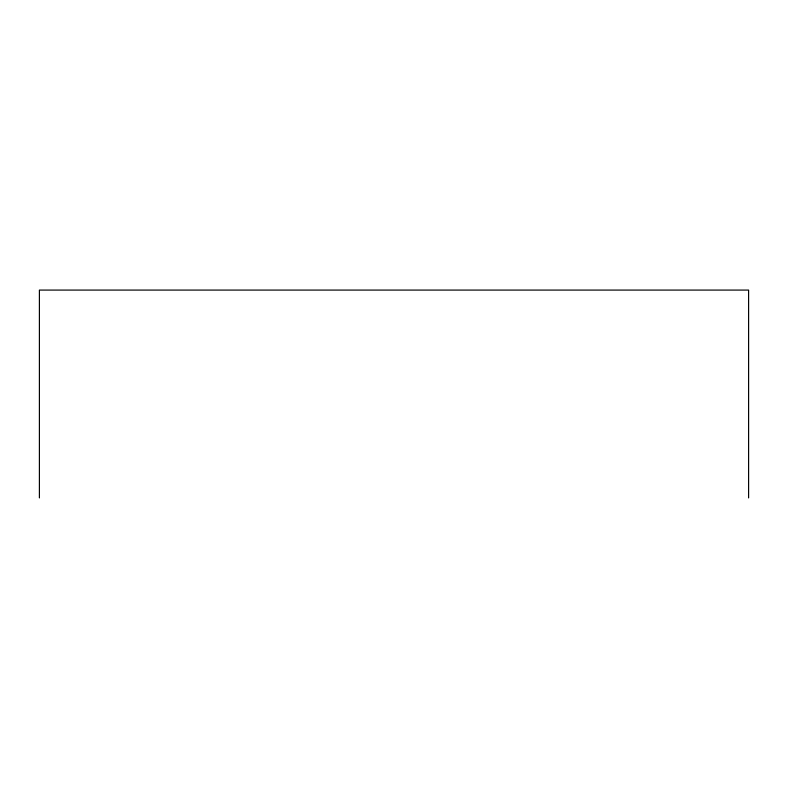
<?xml version="1.0" encoding="UTF-8"?>
<svg xmlns="http://www.w3.org/2000/svg" width="788" height="788" viewBox="0 0 788 788"><rect width="100%" height="100%" fill="white"/><g stroke="black" fill="none" stroke-linecap="round" stroke-linejoin="round"><path stroke-width="1.18" d="M748.6 497.918L748.6 290.082L39.4 290.082L39.4 497.918"/></g></svg>
